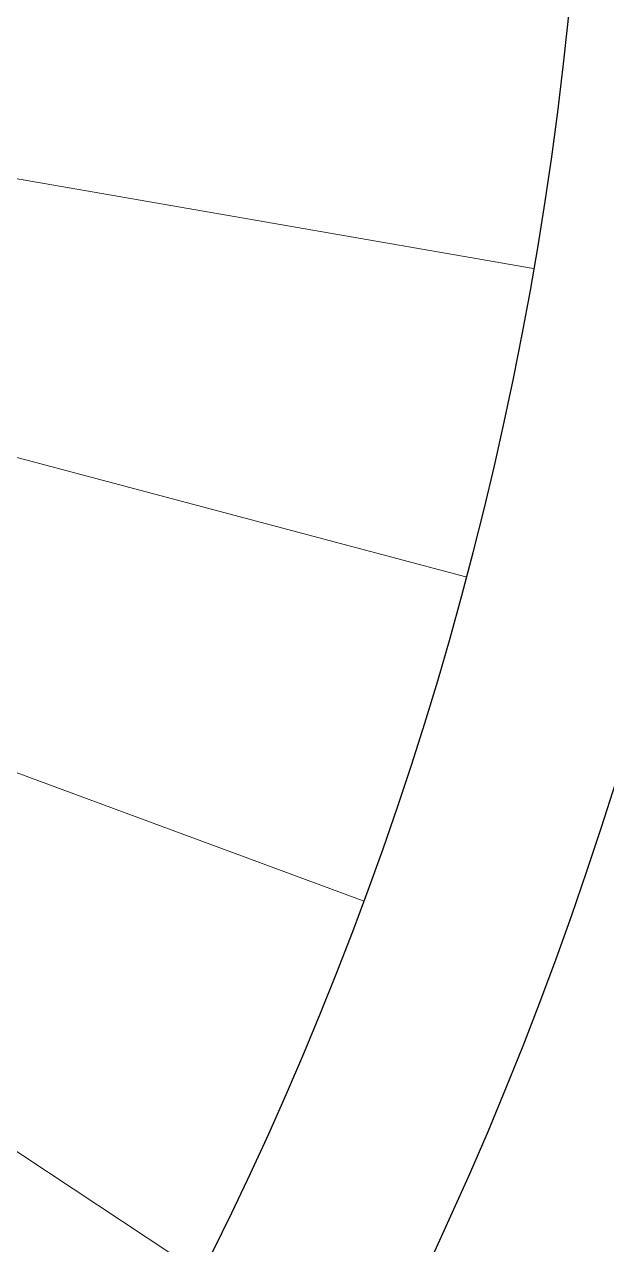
# Model space of a CAD drawing. Header units: inches. Extents: x 13 to 261, y -112 to -47.
# Drawn here: x 33.945 to 35.401, y -95.808 to -92.754 of the extents above; entities that cross this region are included whole.
import ezdxf

# ---------------------------------------------------------------- set-up
doc = ezdxf.new("R2010")
doc.units = ezdxf.units.IN
doc.header["$MEASUREMENT"] = 0
doc.linetypes.add('ACAD_ISO04W100', pattern=[30, 24, -3, 0, -3])
doc.layers.add('EJES', color=1, linetype='ACAD_ISO04W100', lineweight=13)
doc.layers.add('RAMPAS', color=50, linetype='Continuous', lineweight=25)

msp = doc.modelspace()

# ---------------------------------------------------------------- linework, layer by layer
at = {"layer": 'EJES'}
for p, q in [((31.7699, -92.7662), (35.2182, -93.3657)), ((33.8752, -93.8249), (35.0491, -94.1373)), ((33.6656, -94.5312), (34.7923, -94.9477)), ((33.3702, -95.2085), (34.3863, -95.8801))]:
    msp.add_line(p, q, dxfattribs=at)
at = {"layer": 'RAMPAS'}
for radius in [9, 9.5]:
    msp.add_arc((26.3507, -91.8268), radius, 270, 0, dxfattribs=at)

doc.saveas('drawing.dxf')
